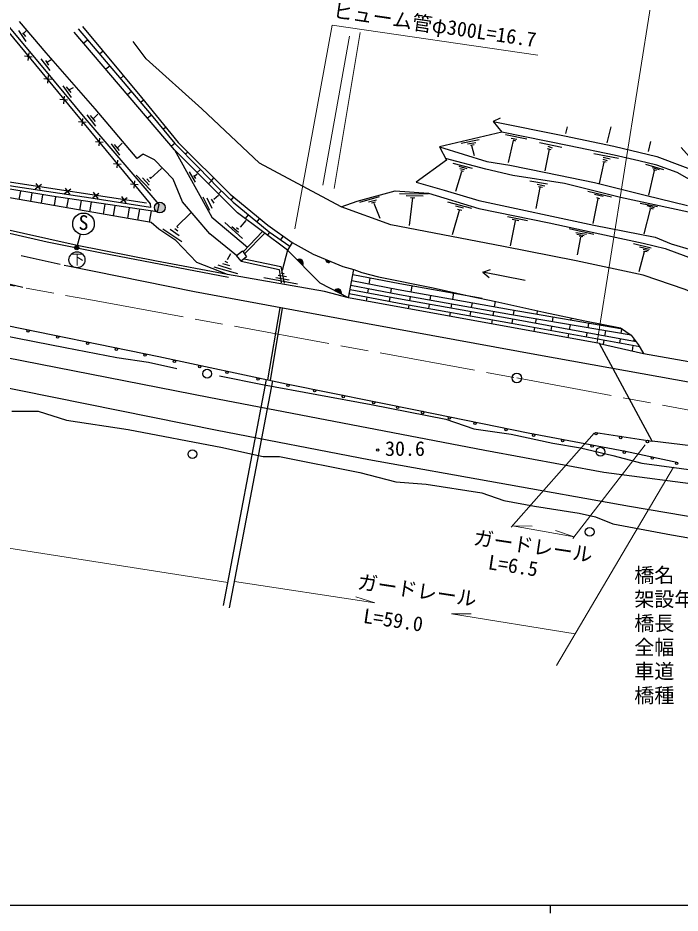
# Model space of a CAD drawing. Units: millimetres at full size, sheet at 1:1000; details may follow other scales. Extents: x 40000 to 680000, y 20000 to 380000.
# Drawn here: x 201522 to 284248, y 204000 to 315756 of the extents above; entities that cross this region are included whole.
import ezdxf
from ezdxf.enums import TextEntityAlignment as Align

# ---------------------------------------------------------------- set-up
doc = ezdxf.new("R2010")
doc.units = ezdxf.units.MM
doc.header["$LTSCALE"] = 1000
doc.linetypes.add('CHAIN', pattern=[18.5, 12, -1.5, 3.5, -1.5])
for name, color, linetype, lineweight in [('M-BGD', 7, 'Continuous', 25), ('M-BGD-EXST', 7, 'Continuous', 25), ('M-BMK', 2, 'CHAIN', 13), ('M-BMK-SRVR', 3, 'Continuous', 25), ('M-STR-HTXT', 7, 'Continuous', 13), ('M-STR-STR1', 1, 'Continuous', 25), ('M-STR-STRC', 7, 'Continuous', 25), ('M-TTL-BAND', 7, 'Continuous', 25)]:
    doc.layers.add(name, color=color, linetype=linetype, lineweight=lineweight)
doc.styles.add('ＭＳ ゴシック', font='')
doc.styles.get('ＭＳ ゴシック').set_extended_font_data('MS Gothic')

msp = doc.modelspace()

# ---------------------------------------------------------------- hatches: boundary and pattern name
at = {"layer": 'M-BGD'}
for points in [[(218969, 291471, 1), (219538, 292699, 0.41421), (218639, 292369, 0.41421)], [(236382, 285533), (237097, 284847, 0.82183)], [(240575, 285367), (239997, 285608, 0.84072)], [(241064, 281733), (241941, 281272, 0.82183)]]:
    msp.add_hatch(color=256, dxfattribs=at).paths.add_polyline_path(points)
at = {"layer": 'M-BGD-EXST'}
msp.add_hatch(color=256, dxfattribs=at).paths.add_polyline_path([(208646, 286939, 1), (209085, 287178, 0.41421), (208746, 287278, 0.41421)])

# ---------------------------------------------------------------- linework, layer by layer
at = {"layer": 'M-BGD'}
for p, q in [((201590, 314200), (202526, 312793)), ((202545, 314145), (202217, 313829)), ((202099, 313899), (202468, 313436)), ((210232, 312992), (209752, 312588)), ((203299, 310869), (202354, 310958)), ((202871, 311386), (202782, 310441)), ((212160, 311590), (211734, 311224)), ((204374, 310648), (205513, 309185)), ((204971, 310423), (205356, 309855)), ((205663, 310517), (205199, 310187)), ((212990, 309746), (212498, 309369)), ((205300, 308566), (205211, 307621)), ((214697, 308531), (214326, 308174)), ((205727, 308049), (204783, 308138)), ((207142, 307259), (208195, 305836)), ((207535, 307155), (208156, 306425)), ((208434, 307024), (207925, 306766)), ((215696, 306563), (215227, 306170)), ((207723, 305467), (206778, 305556)), ((207295, 305984), (207206, 305039)), ((217224, 305481), (216865, 305188)), ((209604, 303209), (209515, 302265)), ((210148, 303663), (211200, 302240)), ((210540, 303558), (211162, 302829)), ((211522, 303729), (210931, 303169)), ((218203, 303612), (217717, 303251)), ((210032, 302692), (209087, 302782)), ((220005, 302095), (219681, 301823)), ((270132, 302165), (269934, 301344)), ((275588, 302137), (275114, 300174)), ((211728, 300731), (211639, 299786)), ((262432, 301213), (265088, 300645)), ((263128, 300758), (263841, 300626)), ((212156, 300214), (211211, 300303)), ((213163, 300047), (214216, 298624)), ((213556, 299943), (214178, 299213)), ((214537, 300114), (213946, 299554)), ((221110, 300093), (220711, 299742)), ((256898, 300106), (259156, 300586)), ((257700, 300022), (258736, 300205)), ((258072, 299871), (258528, 299948)), ((258569, 298557), (258236, 299795)), ((262822, 297713), (263424, 300443)), ((263395, 300523), (263703, 300424)), ((266698, 300188), (269462, 299614)), ((267726, 299733), (268279, 299543)), ((280553, 300328), (280251, 299076)), ((222764, 299008), (222466, 298728)), ((267393, 296679), (267926, 299353)), ((267654, 299435), (268106, 299313)), ((273478, 298845), (276549, 298231)), ((214407, 297467), (213462, 297556)), ((213979, 297984), (213890, 297039)), ((255866, 297641), (258291, 297004)), ((274197, 295074), (274761, 297737)), ((274581, 298116), (275146, 297973)), ((274613, 297845), (275007, 297800)), ((274630, 298350), (275526, 298152)), ((279911, 297480), (282172, 296844)), ((218100, 295712), (219452, 296963)), ((222930, 296521), (223664, 295255)), ((223578, 295982), (223912, 296303)), ((224332, 296847), (223935, 296450)), ((256221, 294113), (256984, 296570)), ((256596, 297259), (257591, 296974)), ((256713, 296939), (257326, 296832)), ((256845, 296701), (257180, 296612)), ((280320, 293613), (281059, 296692)), ((280752, 297089), (281614, 296828)), ((280895, 296846), (281297, 296739)), ((204350, 294333), (203788, 295097)), ((216108, 295434), (216019, 294489)), ((216317, 296142), (218144, 294188)), ((217107, 295775), (217904, 294884)), ((217643, 295673), (217968, 295293)), ((217960, 295860), (218100, 295712)), ((223458, 296065), (223705, 295686)), ((225693, 295435), (225348, 295036)), ((225693, 295435), (226009, 295787)), ((265464, 295427), (267701, 295054)), ((201831, 294143), (201647, 293092)), ((203687, 294434), (204451, 294996)), ((207357, 293848), (208121, 294410)), ((208020, 293747), (207458, 294511)), ((211544, 293228), (210981, 293993)), ((216536, 294917), (215591, 295006)), ((226943, 294165), (226570, 293812)), ((266247, 291966), (266754, 294585)), ((266384, 294979), (267359, 294792)), ((266562, 294696), (267077, 294613)), ((272710, 294124), (275680, 293419)), ((203283, 293901), (203097, 292838)), ((204608, 293679), (204421, 292607)), ((206231, 293417), (206040, 292324)), ((207814, 293184), (207615, 292048)), ((209433, 292946), (209227, 291766)), ((210881, 293329), (211645, 293892)), ((214389, 292780), (215154, 293343)), ((215053, 292680), (214490, 293444)), ((224618, 293438), (225450, 291757)), ((225137, 293304), (225732, 292023)), ((225657, 293115), (225982, 292621)), ((226010, 293136), (226575, 293615)), ((228468, 293417), (228132, 293008)), ((244243, 292740), (246689, 293454)), ((245339, 292794), (246310, 293040)), ((249200, 293844), (252756, 293775)), ((250012, 293574), (252133, 293528)), ((250425, 289846), (250840, 293311)), ((250563, 293319), (251118, 293303)), ((255183, 292812), (258174, 291987)), ((273373, 290104), (273996, 293193)), ((273547, 293756), (274619, 293516)), ((273807, 293339), (274196, 293198)), ((210692, 292761), (210480, 291547)), ((212394, 292511), (212174, 291251)), ((213632, 292329), (213405, 291035)), ((215443, 292063), (215208, 290720)), ((216709, 291877), (216469, 290500)), ((245712, 292675), (246198, 292798)), ((246007, 292618), (246725, 290759)), ((255824, 288710), (256670, 291747)), ((256198, 292287), (257205, 292035)), ((256428, 291859), (256986, 291734)), ((279263, 292648), (281438, 292209)), ((279758, 288800), (280545, 291896)), ((280109, 292354), (280994, 292100)), ((280405, 292059), (280864, 291905)), ((218163, 291663), (217915, 290247)), ((221397, 289714), (223133, 291435)), ((230298, 291186), (229929, 290699)), ((231711, 290735), (231373, 290301)), ((262691, 290966), (265195, 290474)), ((263278, 290613), (264097, 290475)), ((221563, 289533), (221397, 289714)), ((227387, 290224), (229579, 288229)), ((228238, 289723), (229074, 289019)), ((228842, 289602), (229084, 289384)), ((229313, 289648), (230029, 290452)), ((263652, 290440), (263005, 287311)), ((270397, 289455), (273451, 288777)), ((219618, 289433), (221993, 287851)), ((220526, 289367), (221650, 288595)), ((221125, 289444), (221505, 289184)), ((229654, 286558), (232096, 289076)), ((229843, 286288), (232370, 288871)), ((232969, 288995), (232697, 288626)), ((234652, 288537), (234318, 288056)), ((271241, 288986), (272571, 288770)), ((271359, 288777), (272245, 288597)), ((271435, 286187), (271833, 288373)), ((271622, 288548), (272087, 288455)), ((278415, 287603), (280622, 287045)), ((227718, 285597), (228121, 286346)), ((279150, 284086), (279782, 286593)), ((279172, 287163), (280434, 286895)), ((279614, 286878), (280315, 286702)), ((279674, 286619), (280135, 286574)), ((227079, 285107), (227968, 284845)), ((227375, 285382), (227698, 285232)), ((226001, 284687), (228958, 283854)), ((226479, 284910), (228183, 284400)), ((234412, 283912), (234779, 283846)), ((259623, 284033), (260381, 283364)), ((232259, 283337), (236442, 282551)), ((233756, 283356), (235415, 283048)), ((234046, 283620), (235063, 283463)), ((245502, 283258), (245382, 282509)), ((245290, 281935), (245206, 281405)), ((248146, 281987), (248054, 281412)), ((250723, 282286), (250604, 281539)), ((245122, 280881), (245046, 280405)), ((247969, 280882), (247886, 280358)), ((250512, 280962), (250427, 280432)), ((253082, 281098), (252990, 280521)), ((255836, 280607), (255977, 281486)), ((232749, 270564), (234275, 279578)), ((233065, 270496), (234592, 279519)), ((250343, 279906), (250271, 279454)), ((252905, 279991), (252821, 279465)), ((255660, 279500), (255744, 280030)), ((258256, 280176), (258164, 279599)), ((261071, 279675), (261182, 280370)), ((255500, 278503), (255576, 278974)), ((258079, 279069), (257995, 278543)), ((260894, 278568), (260978, 279098)), ((263486, 279247), (263394, 278669)), ((266411, 279205), (266338, 278752)), ((268356, 278401), (268265, 277832)), ((270630, 278294), (270585, 278014)), ((260731, 277551), (260810, 278042)), ((263309, 278137), (263225, 277611)), ((266247, 278179), (266157, 277616)), ((268172, 277247), (268088, 276722)), ((270495, 277449), (270398, 276840)), ((272791, 277632), (272701, 277070)), ((266073, 277090), (265994, 276593)), ((270314, 276315), (270235, 275822)), ((272600, 276437), (272516, 275912)), ((274919, 276689), (274815, 276032)), ((276941, 276911), (276852, 276357)), ((274731, 275507), (274650, 275000)), ((276744, 275679), (276660, 275154)), ((278479, 275683), (278429, 275371)), ((278345, 274846), (278241, 274192)), ((227207, 242409), (232594, 270597)), ((227943, 242094), (233360, 270434)), ((273740, 263992), (280772, 262932))]:
    msp.add_line(p, q, dxfattribs=at)
for points in [[(199630, 315571), (206059, 307858), (209899, 303253), (219122, 292461), (218921, 291552), (205764, 293485), (189510, 296205), (179280, 297717), (174158, 298697), (169826, 298817), (164673, 299730), (157482, 301119), (145223, 302944), (142518, 303266)], [(198967, 315616), (218059, 292544), (218072, 292102), (210620, 293240), (201218, 294686), (191582, 296220), (181815, 297776), (172243, 299410), (169816, 298819)], [(228849, 286113), (225479, 288817), (222081, 292798), (220928, 295620), (218592, 298053), (217153, 298740), (216423, 298219), (211176, 304406), (205066, 311405), (201714, 315289)], [(209050, 314383), (218158, 303666), (221136, 300061), (224094, 297094), (226539, 294558), (228407, 292740), (232917, 289031), (235491, 287240)], [(209586, 314694), (216962, 305801), (221553, 300210), (228041, 293770), (232765, 289864), (235796, 287733), (238418, 286252), (242127, 284730), (243507, 284341)], [(242818, 280810), (239285, 282651), (235192, 286758), (228942, 291437), (221088, 299299), (208564, 313981)], [(303228, 269883), (300536, 272233), (297117, 275271), (293024, 277955), (289753, 279786), (284865, 281856), (279625, 283655), (271273, 285447), (262204, 287218), (248128, 289931), (241898, 292153), (231722, 297618), (224514, 304416), (217526, 310645), (215902, 312812)], [(140715, 304889), (140562, 301577), (151917, 299879), (157184, 299071), (164597, 297356), (174292, 295015), (180600, 293504), (187791, 291803), (193194, 290528), (205176, 287806), (212004, 286423), (227839, 283389)], [(217599, 292632), (199635, 295364), (185045, 297689), (172161, 300007), (169593, 299343), (157722, 302090), (148309, 303320), (142196, 303953)], [(261783, 303221), (260893, 302840), (261979, 301504), (254192, 299679), (255046, 298014), (251296, 295229), (254770, 294253), (259089, 292964), (273490, 289897), (281135, 288378), (283139, 287568), (285673, 286790), (290411, 284950), (293221, 283527), (297086, 281259), (300053, 279247), (303084, 276890), (306221, 273649), (305418, 279101), (308237, 276293), (309287, 275729), (310893, 275277)], [(274179, 275104), (242818, 280810), (239823, 281610), (227717, 283729), (218825, 285388), (208925, 287326), (198654, 289619), (187071, 292148), (170128, 296399), (157071, 299480), (140578, 301933)], [(227717, 283729), (223886, 285212), (221250, 287984), (219108, 289373), (218174, 290201), (198747, 293599), (183447, 296108), (174097, 297670), (169099, 297977), (157014, 300379), (141046, 302571)], [(260893, 302840), (269803, 301037), (275962, 299741), (281342, 298464), (287413, 296175), (284371, 299574)], [(287917, 294170), (283887, 296444), (281349, 297361), (279081, 297892), (276011, 298622), (270371, 299792), (261979, 301504)], [(254192, 299679), (260099, 297831), (262989, 297386), (267460, 296456), (273554, 295194), (279898, 293611), (285167, 292324)], [(221088, 299299), (225733, 290885), (230205, 287126)], [(305418, 279101), (303409, 281051), (301117, 282820), (297592, 285385), (295952, 286530), (293700, 287831), (291034, 289067), (285299, 291502), (276810, 293351), (269805, 295089), (263343, 296095), (259996, 296874), (254956, 298190)], [(241898, 292153), (243917, 292895), (248661, 294178), (252800, 293866), (259105, 291969), (267894, 290171), (276735, 288259), (279652, 287621), (282388, 286977), (287208, 285190), (290655, 283770), (293762, 282002), (296357, 280512), (299467, 278284), (302943, 275457), (304926, 273572)], [(65792, 293747), (80152, 293151), (94846, 292351), (108103, 291493), (118115, 290619), (130609, 289394), (135929, 288771), (149826, 286502), (154659, 285864), (164014, 284091), (172155, 282641), (183319, 280357), (198293, 277742), (219112, 273465), (235085, 270066), (251605, 266743), (265253, 263944), (277420, 261669), (283835, 260298)], [(560898, 292094), (520384, 279656), (478865, 266099), (463996, 261773), (434635, 255507), (414403, 251838), (395127, 249311), (376894, 248375), (362576, 247208), (343984, 246681), (333733, 246922), (317061, 248433), (296580, 251588), (277929, 254748), (245344, 260589), (226431, 264236), (185361, 272548), (148519, 278411), (124709, 280304), (106787, 280565), (93422, 280664)], [(66048, 289943), (84680, 289109), (103975, 287602), (116272, 286778), (129985, 284932), (154397, 281052), (172044, 278357), (197944, 273787), (225370, 268388), (259858, 261786), (274735, 259034), (292543, 256713), (308363, 254784), (319435, 253553), (336365, 251678), (353732, 251797), (366753, 251614), (390039, 252403), (406814, 254137), (425086, 257129), (451649, 262619)], [(235796, 287733), (235192, 286758), (234530, 284213)], [(138083, 286183), (144884, 285866), (148376, 285419), (152320, 284814), (156453, 283898), (160104, 283262), (166389, 282071), (171733, 281209), (174902, 280852), (177614, 280707), (180073, 279962), (183075, 279125), (186191, 278292), (189244, 278044), (192734, 277538), (194955, 277175), (199569, 276154), (207421, 274626), (213888, 273351), (217853, 272791), (221395, 271986)], [(229432, 285380), (234152, 284345), (234399, 282686)], [(229802, 285682), (234371, 284732), (234805, 282635)], [(242818, 280810), (243507, 284341), (244494, 283988), (246590, 283435), (253400, 282055), (258037, 281030), (261229, 280360), (267209, 279027), (272345, 277927), (276799, 277066), (278120, 276140), (279024, 274988), (279695, 273871)], [(264907, 282965), (259623, 284033), (260581, 284355)], [(277046, 276893), (263034, 279325), (249013, 281823), (243229, 282917)], [(259502, 280723), (249236, 282551), (243374, 283660)], [(278773, 275308), (263102, 278174), (249082, 280672), (243015, 281819)], [(278120, 276140), (263203, 278701), (249183, 281199), (243118, 282346)], [(279204, 274688), (263188, 277618), (249168, 280115), (242913, 281298)], [(226701, 271082), (232081, 269978), (245635, 267477), (254961, 265655), (258471, 264472), (263161, 263799), (268345, 262680), (271792, 262082), (275859, 261142), (279474, 260188), (286587, 259226), (288333, 258916)], [(200775, 266651), (204041, 266670), (207574, 265543), (215313, 264354), (227084, 262122), (230983, 261244), (232156, 261020), (234218, 260990), (244257, 259019), (248751, 257829), (252517, 257557), (259458, 256479), (262209, 255523), (266071, 254787), (271618, 253941), (273667, 253470), (275845, 252588), (283187, 251231), (292047, 249678)]]:
    msp.add_lwpolyline(points, dxfattribs=at)
msp.add_lwpolyline([(228849, 286113), (229572, 286677), (230097, 285923), (229432, 285380)], close=True, dxfattribs=at)
for centre, radius in [((219253, 292085), 676), ((202783, 276669), 150), ((206481, 275909), 150), ((210227, 275140), 150), ((213827, 274400), 150), ((217404, 273665), 150), ((221082, 272895), 150), ((224241, 272223), 150), ((225167, 271338), 550), ((227641, 271500), 150), ((231524, 270673), 150), ((235250, 269883), 150), ((238590, 269211), 150), ((242162, 268492), 150), ((245954, 267729), 150), ((248952, 267126), 150), ((252088, 266493), 150), ((255426, 265808), 150), ((258618, 265154), 150), ((262500, 264358), 150), ((265948, 263663), 150), ((273734, 263842), 150), ((269563, 262987), 150), ((276837, 263374), 150), ((280172, 262872), 150), ((223326, 261288), 550), ((246470, 261812), 150), ((273262, 262296), 150), ((274296, 261597), 550), ((277284, 261544), 150), ((280779, 260800), 150), ((283817, 260151), 150), ((272951, 251595), 550)]:
    msp.add_circle(centre, radius, dxfattribs=at)
for centre, radius, start, end in [((236672, 285119), 505, 327.33725, 124.99544), ((240307, 285538), 318, 167.27093, 327.48866), ((241457, 281416), 505, 343.41853, 141.07672)]:
    msp.add_arc(centre, radius, start, end, dxfattribs=at)
at = {"layer": 'M-BGD-EXST'}
msp.add_line((208866, 287058), (209347, 288745), dxfattribs=at)
for centre, radius in [((209717, 290043), 1350), ((208866, 287058), 250), ((208903, 285555), 1000)]:
    msp.add_circle(centre, radius, dxfattribs=at)
at = {"layer": 'M-BMK'}
msp.add_lwpolyline([(65679, 298452), (79942, 297943), (88822, 297470), (99473, 296778), (112382, 295748), (128179, 294125), (135032, 293203), (142763, 292191), (155269, 290359), (165385, 288726), (171084, 287749), (210377, 280581), (263849, 270805), (289628, 265990)], dxfattribs=at)
at = {"layer": 'M-BMK-SRVR'}
msp.add_circle((263849, 270805), 600, dxfattribs=at)
at = {"layer": 'M-STR-HTXT'}
for p, q in [((273897, 275284), (281033, 320123)), ((239619, 294876), (242954, 313482)), ((241033, 294461), (244262, 313921)), ((263142, 252163), (273516, 263911)), ((270845, 250751), (279872, 262459)), ((273170, 242321), (283405, 259653)), ((156296, 256429), (227755, 245280)), ((263296, 252338), (271020, 250979)), ((263296, 252338), (265751, 252296)), ((268699, 251777), (271020, 250979)), ((228573, 245388), (246096, 242744)), ((246096, 242744), (243756, 243486)), ((268791, 234907), (273170, 242321)), ((255706, 241377), (271129, 238865)), ((255706, 241377), (258161, 241366))]:
    msp.add_line(p, q, dxfattribs=at)
msp.add_lwpolyline([(236133, 289419), (240790, 314851), (266488, 311093)], dxfattribs=at)
at = {"layer": 'M-STR-STR1'}
msp.add_lwpolyline([(314410, 259065), (310667, 259284), (294193, 261286), (280772, 262932), (274179, 275104), (279695, 273871), (295954, 271003), (308544, 269065)], close=True, dxfattribs=at)
at = {"layer": 'M-STR-STRC'}
msp.add_line((206804, 284966), (201941, 286069), dxfattribs=at)
for points in [[(202146, 282082), (191183, 284686), (186209, 286062), (175750, 288336), (167812, 290434), (158331, 292627), (152936, 293729), (144920, 294965), (143268, 295080)], [(362255, 265069), (349262, 264501), (336755, 264363), (325018, 265165), (311946, 266190), (300005, 267872), (290375, 269348), (266561, 273671), (242682, 278024), (223576, 281555), (207756, 284750), (207292, 284855)]]:
    msp.add_lwpolyline(points, dxfattribs=at)
at = {"layer": 'M-TTL-BAND'}
for p, q in [((40000, 205000), (579000, 205000)), ((268000, 205000), (268000, 204000))]:
    msp.add_line(p, q, dxfattribs=at)

# ---------------------------------------------------------------- texts
at = {"layer": 'M-BGD', "style": 'ＭＳ ゴシック'}
msp.add_text('30.6', height=1833, dxfattribs=at).set_placement((247385, 260525), align=Align.BOTTOM_LEFT)
at = {"layer": 'M-BGD-EXST', "style": 'ＭＳ ゴシック'}
msp.add_text('S', height=1833, rotation=358.508, dxfattribs=at).set_placement((209061, 288751), align=Align.BOTTOM_LEFT)
msp.add_text('下', height=1320, dxfattribs=at).set_placement((208050, 284568), align=Align.BOTTOM_LEFT)
at = {"layer": 'M-STR-HTXT', "style": 'ＭＳ ゴシック'}
for s, rotation, p in [('ヒューム管φ300L=16.7', 351.68, (240689, 315266)), ('ガードレール', 351.42, (258252, 249482)), ('L=6.5', 351.42, (260091, 246393)), ('ガードレール', 351.42, (243762, 243965)), ('L=59.0', 351.42, (244497, 239699))]:
    msp.add_text(s, height=1833, rotation=rotation, dxfattribs=at).set_placement(p, align=Align.BOTTOM_LEFT)
for s, p in [('橋名', (278524, 244720)), ('架設年月', (278524, 241720)), ('橋長', (278524, 238720)), ('全幅', (278524, 235720)), ('車道', (278524, 232720)), ('橋種', (278524, 229720))]:
    msp.add_text(s, height=1833, dxfattribs=at).set_placement(p, align=Align.BOTTOM_LEFT)

doc.saveas('drawing.dxf')
